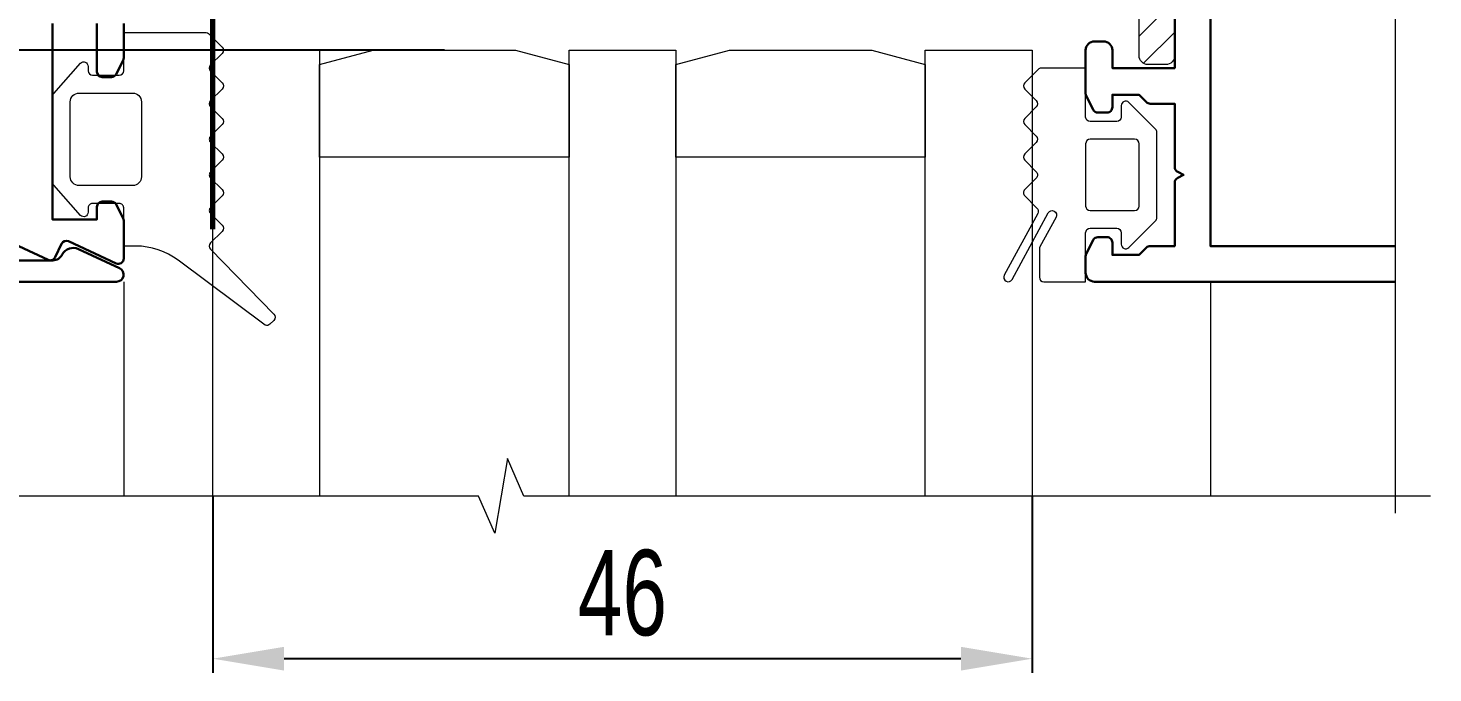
# Model space of a CAD drawing. Extents: x -37 to 8820, y -336 to 478.
# Drawn here: x 2364.63 to 2413.91, y 129.76 to 152.41 of the extents above; entities that cross this region are included whole.
import ezdxf

# ---------------------------------------------------------------- set-up
doc = ezdxf.new("R2010")
doc.units = 0
doc.header["$LTSCALE"] = 5
doc.layers.get('0').update_dxf_attribs({"linetype": 'CONTINUOUS', "lineweight": 30})
doc.layers.get('DEFPOINTS').update_dxf_attribs({"linetype": 'CONTINUOUS'})
for name, color, linetype, lineweight in [('Dimentions', 5, 'CONTINUOUS', 15), ('Glass', 5, 'CONTINUOUS', 20), ('Ал подклад', 7, 'CONTINUOUS', 20), ('Герлен', 7, 'CONTINUOUS', 60), ('Зигзаг', 1, 'CONTINUOUS', 15), ('Конструкции', 252, 'CONTINUOUS', 20), ('Уплотнители', 1, 'CONTINUOUS', 20), ('Штриховка', 1, 'CONTINUOUS', 5)]:
    doc.layers.add(name, color=color, linetype=linetype, lineweight=lineweight)
doc.styles.add('3', font='RUSS.SHX', dxfattribs={"width": 0.7, "height": 3})
doc.dimstyles.new('MX1_6', dxfattribs={"dimtxt": 3, "dimasz": 2.5, "dimexe": 0.5, "dimexo": 0, "dimgap": 0.8, "dimtad": 1, "dimlfac": 1.6, "dimdsep": 46, "dimtxsty": '3', "dimcen": 0, "dimclrd": 256, "dimclre": 256, "dimclrt": 256, "dimaunit": 1, "dimadec": 0, "dimazin": 0, "dimtfac": 1, "dimtmove": 0, "dimatfit": 1, "dimfxl": 1, "dimtvp": 1, "dimtolj": 1, "dimtzin": 0, "dimarcsym": 0})

# ---------------------------------------------------------------- blocks, each defined once
blk = doc.blocks.new('*D867')
at = {"layer": 'DEFPOINTS', "color": 0, "linetype": 'Continuous', "transparency": 16777216}
for p in [(2355.816230950658, 159.127308815315), (2352.54189740038, 151.6273088153441), (2379.231320490896, 151.6273088153442)]:
    blk.add_point(p, dxfattribs=at)
at = {"layer": 'Dimentions', "linetype": 'Continuous', "lineweight": -2, "transparency": 16777216}
for p, q in [((2355.816230950658, 159.127308815315), (2352.04189740038, 159.127308815315)), ((2352.54189740038, 156.6273088153151), (2352.54189740038, 154.1273088153441)), ((2379.231320490896, 151.6273088153442), (2352.04189740038, 151.6273088153441))]:
    blk.add_line(p, q, dxfattribs=at)
at = {"layer": 'Dimentions', "linetype": 'Continuous', "transparency": 16777216}
for points in [[(2352.125230733713, 156.6273088153151), (2352.958564067046, 156.6273088153151), (2352.54189740038, 159.127308815315)], [(2352.125230733713, 154.1273088153441), (2352.958564067046, 154.1273088153441), (2352.54189740038, 151.6273088153441)]]:
    blk.add_solid(points, dxfattribs=at)
at = {"layer": 'Dimentions', "linetype": 'Continuous', "transparency": 16777216, "insert": (2350.24189740038, 155.3773088153289), "char_height": 3, "attachment_point": 5, "rotation": 90, "style": '3'}
blk.add_mtext('\\A1;12', dxfattribs=at)
blk = doc.blocks.new('*D878')
at = {"layer": 'DEFPOINTS', "color": 0, "linetype": 'Continuous', "transparency": 16777216}
for p in [(2371.106320490904, 135.9720749738601), (2399.856320490747, 135.9720749738601), (2371.106320490904, 130.2642101676376)]:
    blk.add_point(p, dxfattribs=at)
at = {"layer": 'Dimentions', "linetype": 'Continuous', "lineweight": -2, "transparency": 16777216}
for p, q in [((2371.106320490904, 135.9720749738601), (2371.106320490904, 129.7642101676376)), ((2399.856320490747, 135.9720749738601), (2399.856320490747, 129.7642101676376)), ((2397.356320490747, 130.2642101676376), (2373.606320490904, 130.2642101676376))]:
    blk.add_line(p, q, dxfattribs=at)
at = {"layer": 'Dimentions', "linetype": 'Continuous', "transparency": 16777216}
for points in [[(2373.606320490904, 130.6808768343043), (2373.606320490904, 129.847543500971), (2371.106320490904, 130.2642101676376)], [(2397.356320490747, 130.6808768343043), (2397.356320490747, 129.847543500971), (2399.856320490747, 130.2642101676376)]]:
    blk.add_solid(points, dxfattribs=at)
at = {"layer": 'Dimentions', "linetype": 'Continuous', "transparency": 16777216, "insert": (2385.481320490825, 132.5642101676376), "char_height": 3, "attachment_point": 5, "style": '3'}
blk.add_mtext('\\A1;46', dxfattribs=at)

msp = doc.modelspace()

# ---------------------------------------------------------------- hatches: boundary and pattern name
at = {"layer": 'Штриховка'}
h = msp.add_hatch(dxfattribs=at)
h.set_pattern_fill('ANSI31', color=256, scale=6.25, style=0)
h.set_pattern_definition([(45, (-3358.299020443585, 2552.882951822164), (-0.5524271728019902, 0.5524271728019903), [])])
edge = h.paths.add_edge_path(flags=16)
edge.add_line((2384.543820485483, 155.877308815315), (2384.543820485483, 158.7371437723698))
edge.add_arc((2384.731320485484, 158.7371437723693), 0.1875000000009095, 134.9999999998035, 179.9999999998611, ccw=False)
edge.add_line((2384.598737964012, 158.8697262938428), (2384.856320485483, 159.127308815315))
edge.add_line((2384.856320485483, 159.127308815315), (2384.598737964012, 159.3848913367876))
edge.add_arc((2384.731320485484, 159.5174738582611), 0.1875000000008355, 180.0000000002779, 225.0000000001965, ccw=False)
edge.add_line((2384.543820485483, 159.5174738582602), (2384.543820485483, 162.377308815315))
edge.add_line((2384.543820485483, 162.377308815315), (2380.168820485483, 162.377308815315))
edge.add_line((2380.168820485483, 162.377308815315), (2380.168820485483, 155.877308815315))
edge.add_line((2380.168820485483, 155.877308815315), (2384.543820485483, 155.877308815315))
edge = h.paths.add_edge_path(flags=16)
edge.add_arc((2390.356320485484, 159.5174738582607), 0.1875000000011571, 180.0000000002779, 225.0000000002948, ccw=False)
edge.add_line((2390.168820485483, 159.5174738582598), (2390.168820485483, 162.377308815315))
edge.add_line((2390.168820485483, 162.377308815315), (2385.793820485483, 162.377308815315))
edge.add_line((2385.793820485483, 162.377308815315), (2385.793820485483, 155.877308815315))
edge.add_line((2385.793820485483, 155.877308815315), (2390.168820485483, 155.877308815315))
edge.add_line((2390.168820485483, 155.877308815315), (2390.168820485483, 158.7371437723693))
edge.add_arc((2390.356320485484, 158.7371437723684), 0.1875, 134.9999999997052, 179.9999999997221, ccw=False)
edge.add_line((2390.223737964012, 158.8697262938415), (2390.481320485483, 159.1273088153145))
edge.add_line((2390.481320485483, 159.1273088153145), (2390.223737964012, 159.3848913367867))
edge = h.paths.add_edge_path()
edge.add_arc((2376.222201858374, 156.7523088153168), 0.1874999999999048, 90, 153.4349488230463, ccw=False)
edge.add_line((2376.222201858374, 156.9398088153168), (2376.543820485483, 156.9398088153168))
edge.add_arc((2376.543820485483, 156.7523088153168), 0.1875, 1.389821591146756e-10, 90, ccw=False)
edge.add_line((2376.731320485483, 156.7523088153173), (2376.731320485483, 155.877308815315))
edge.add_line((2376.731320485483, 155.877308815315), (2378.918820322369, 155.877308815315))
edge.add_line((2378.918820322369, 155.877308815315), (2378.918820485483, 158.7371437723707))
edge.add_arc((2379.106320485483, 158.7371437723693), 0.1875, 134.9999999996069, 179.9999999995831, ccw=False)
edge.add_line((2378.973737964011, 158.8697262938428), (2379.231320485483, 159.127308815315))
edge.add_line((2379.231320485483, 159.127308815315), (2378.973737964011, 159.3848913367876))
edge.add_arc((2379.106320485484, 159.5174738582611), 0.1875000000008355, 180.0000000002779, 225.0000000001965, ccw=False)
edge.add_line((2378.918820485483, 159.5174738582602), (2378.918820353463, 162.377308815315))
edge.add_line((2378.918820353463, 162.377308815315), (2376.731320485483, 162.377308815315))
edge.add_line((2376.731320485483, 162.377308815315), (2376.731320485483, 161.5023088153136))
edge.add_arc((2376.543820485483, 161.5023088153132), 0.1875, -90, 1.389821591146756e-10, ccw=False)
edge.add_line((2376.543820485483, 161.3148088153132), (2376.222201858374, 161.3148088153141))
edge.add_arc((2376.222201858374, 161.5023088153141), 0.1875, 206.565051177078, 270, ccw=False)
edge.add_line((2376.054496760061, 161.4184562661578), (2375.813615387171, 161.9002190119392))
edge.add_arc((2375.981320485482, 161.9840715610955), 0.1874999999992947, 180.000000000139, 206.5650511772023, ccw=False)
edge.add_line((2375.793820485483, 161.9840715610951), (2375.793820485483, 163.5023088153132))
edge.add_line((2375.793820485483, 163.5023088153132), (2372.043820485474, 163.5023088153132))
edge.add_arc((2372.043820485474, 163.8148088153132), 0.3125, 180, 270, ccw=False)
edge.add_line((2371.731320485474, 163.8148088153132), (2371.731320485474, 164.4398088153132))
edge.add_arc((2372.043820485474, 164.4398088153132), 0.3125, 90, 180, ccw=False)
edge.add_line((2372.043820485474, 164.7523088153132), (2401.731320485474, 164.7523088153132))
edge.add_arc((2401.731320485474, 166.0023088153132), 1.25, 270, 360)
edge.add_line((2402.981320485474, 166.0023088153132), (2402.981320485474, 166.8148088153159))
edge.add_arc((2403.293820485474, 166.8148088153159), 0.3125, 90, 180, ccw=False)
edge.add_line((2403.293820485474, 167.1273088153159), (2404.543820485474, 167.1273088153159))
edge.add_arc((2404.543820485474, 166.8148088153159), 0.3125, 0, 90, ccw=False)
edge.add_line((2404.856320485474, 166.8148088153159), (2404.856320504639, 165.1898088484833))
edge.add_arc((2402.043820504639, 165.189808815315), 2.8125, -90, 6.757002779522736e-07, ccw=False)
edge.add_line((2402.043820504639, 162.377308815315), (2391.418820485483, 162.377308815315))
edge.add_line((2391.418820485483, 162.377308815315), (2391.418820485483, 160.1273088153154))
edge.add_line((2391.418820485483, 160.1273088153154), (2395.106320485483, 160.1273088153154))
edge.add_arc((2395.106320485483, 159.127308815315), 1.000000000000454, -89.99999457032482, 90, ccw=False)
edge.add_line((2395.106320580249, 158.127308815315), (2391.418820485483, 158.1273085843238))
edge.add_line((2391.418820485483, 158.1273085843238), (2391.418820485483, 155.877308815315))
edge.add_line((2391.418820485483, 155.877308815315), (2402.981320043253, 155.8773088153159))
edge.add_arc((2402.981320043253, 154.0023088153159), 1.875, 2.1522544102481334e-05, 90, ccw=False)
edge.add_line((2404.856320043252, 154.0023095196395), (2404.856321005829, 151.4398088153159))
edge.add_arc((2404.543821005829, 151.4398088153159), 0.3125, -90, 0, ccw=False)
edge.add_line((2404.543821005829, 151.1273088153159), (2403.918820814129, 151.1273088153159))
edge.add_arc((2403.918820814129, 151.4398088153159), 0.3125, 180.000018076656, 270, ccw=False)
edge.add_line((2403.606320814129, 151.439808716723), (2403.606320005664, 154.0023090125016))
edge.add_arc((2402.981320005665, 154.002308815315), 0.6250000000000311, 1.80767393037e-05, 90)
edge.add_line((2402.981320005665, 154.627308815315), (2376.106320485483, 154.627308815315))
edge.add_arc((2376.106320485483, 154.939808815315), 0.3125, 180, 270, ccw=False)
edge.add_line((2375.793820485483, 154.939808815315), (2375.793820485483, 156.2705460695349))
edge.add_arc((2375.981320485482, 156.2705460695345), 0.1874999999990905, 153.4349488227977, 179.9999999998611, ccw=False)
edge.add_line((2375.813615387171, 156.3543986186907), (2376.054496760061, 156.8361613644726))

# ---------------------------------------------------------------- linework, layer by layer
msp.add_lwpolyline([(2360.481320490916, 144.4398088153118), (2360.481320490916, 173.8148088153114, -0.4142135623731006), (2361.418820490917, 174.7523088153114), (2367.731320490916, 174.7523088153114, -0.8025848516716022), (2367.836975056352, 174.2757318685519), (2366.400299723332, 173.6057991584823, -0.4015594422234812), (2365.8272891465, 173.8003857383885, 0.279739281223065), (2365.494619071654, 174.0023088153114), (2361.231320490916, 174.0023088153114), (2361.231320490916, 144.2523088153114), (2365.494619071654, 144.2523088153114, 0.279739281223065), (2365.8272891465, 144.4542318922347, -0.4015594422234812), (2366.400299723332, 144.6488184721404), (2367.836975056352, 143.9788857620708, -0.8025848516716022), (2367.731320490916, 143.5023088153118), (2361.418820490917, 143.5023088153118, -0.4142135623731006)], format="xyb", close=True)
msp.add_lwpolyline([(2412.596449112634, 144.7523088153159), (2406.106320490917, 144.7523088153159), (2406.106320490917, 173.5023088153159), (2412.596449112634, 173.5023088153159)])
for points in [[(2412.596449112634, 143.5023088153159), (2402.043820490917, 143.5023088153159, -0.4142135623729827), (2401.731320490917, 143.8148088153159), (2401.731320490917, 144.3955460695345, -0.1164338214658029), (2401.751115392604, 144.4793986186903), (2401.991996765495, 144.9611613644713, -0.2840790438402298), (2402.159701863807, 145.0648088153159), (2402.481320490917, 145.0648088153159, -0.4142135623732223), (2402.668820490916, 144.8773088153159), (2402.668820490916, 144.4398088153159), (2403.606320490917, 144.4398088153159), (2403.863903012388, 144.6973913367881, -0.1989123673795694), (2403.996485533862, 144.752308815315), (2404.856320490917, 144.752308815315), (2404.856320490917, 146.9801774424233, -0.2840790438404208), (2404.95996794176, 147.1478825407359), (2405.168820490917, 147.2523088153141), (2404.95996794176, 147.3567350898922, -0.2840790438404208), (2404.856320490917, 147.5244401882048), (2404.856320490917, 149.752308815315), (2403.996485533862, 149.7523088153159, -0.1989123673792317), (2403.86390301239, 149.8072262938428), (2403.606320490917, 150.0648088153159), (2402.668820490916, 150.0648088153159), (2402.668820490916, 149.627308815315, -0.4142135623734946), (2402.481320490917, 149.439808815315), (2402.159701863807, 149.4398088153159, -0.2840790438401885), (2401.991996765495, 149.5434562661592), (2401.751115392604, 150.0252190119402, -0.1164338214657406), (2401.731320490917, 150.1090715610969), (2401.731320490917, 151.6273088153159, -0.4142135623731739), (2402.043820490917, 151.9398088153159), (2402.356320490917, 151.9398088153159, -0.4142135623730951), (2402.668820490916, 151.6273088153159), (2402.668820490916, 151.0023088153159), (2404.856320490917, 151.0023088153159), (2404.856320490917, 156.0023088153145)], [(2363.08957956684, 145.3133827763515), (2365.327386844632, 144.2698761052431, 0.4142135623730883), (2365.576560478777, 144.360567891236), (2365.79656826215, 144.8323761052427, -0.4142135623730147), (2366.045741896296, 144.9230678912356), (2367.714579566841, 144.1448761052431, 0.5486187866266384), (2367.981320490917, 144.3148088153123), (2367.981320490917, 145.6455460695308, 0.1164338214658533), (2367.961525589229, 145.7293986186876), (2367.720644216339, 146.2111613644686, 0.2840790438404192), (2367.552939118026, 146.3148088153123), (2367.231320490918, 146.3148088153123, 0.4142135623730951), (2367.043820490916, 146.1273088153123), (2367.043820490916, 145.6898088153123), (2365.481320490916, 145.6898088153123), (2365.481320490916, 152.5648088153123)], [(2367.043820490916, 152.5648088153123), (2367.043820490916, 150.8773088153123, 0.4142135623730951), (2367.231320490918, 150.6898088153123), (2367.552939118026, 150.6898088153123, 0.2840790438404195), (2367.720644216339, 150.793456266156), (2367.961525589229, 151.2752190119374, 0.1164338214657995), (2367.981320490917, 151.3590715610937), (2367.981320490917, 152.5648088153123)]]:
    msp.add_lwpolyline(points, format="xyb")
at = {"layer": 'Glass'}
for points in [[(2374.856320491088, 151.6273088153132), (2374.856320491257, 135.9720749738601), (2371.106320491257, 135.9720749738601), (2371.106320491088, 151.6273088153132)], [(2383.606320491049, 151.1249040796235), (2383.60632049105, 147.8773088154328), (2374.856320491145, 147.8773088153768), (2374.856320491144, 151.1249040795676), (2376.731320491144, 151.6273088153778), (2381.73132049151, 151.6273088153086)], [(2387.356320491088, 151.6273088153132), (2387.356320491257, 135.9720749738601), (2383.606320491256, 135.9720749738601), (2383.606320491088, 151.6273088153132)], [(2396.106320490919, 151.1249040795007), (2396.106320490921, 147.8773088153082), (2387.356320491051, 147.8773088152541), (2387.356320491048, 151.1249040794448), (2389.231320490325, 151.6273088152513), (2394.23132049092, 151.6273088153077)], [(2399.856320490917, 151.6273088153132), (2399.856320491085, 135.9720749738601), (2396.106320491086, 135.9720749738601), (2396.106320490916, 151.6273088153132)]]:
    msp.add_lwpolyline(points, close=True, dxfattribs=at)
at = {"layer": 'Ал подклад', "color": 0}
msp.add_lwpolyline([(2404.856320043252, 154.0023095196395), (2404.856321005829, 151.4398088153159, -0.4142135623729619), (2404.543821005829, 151.1273088153159), (2403.918820814129, 151.1273088153159, -0.4142134699657717), (2403.606320814129, 151.439808716723), (2403.606320005664, 154.0023090125016, 0.4142134699657963)], format="xyb", dxfattribs=at)
at = {"layer": 'Герлен', "ltscale": 2, "const_width": 0.1875}
msp.add_lwpolyline([(2371.106320491016, 145.3436097306978), (2371.106320491111, 153.811672165453), (2370.481320490917, 156.0692177757685), (2370.481320490917, 162.3192177757694), (2371.106320491111, 164.4429454651765), (2371.106320491018, 172.8885851648986)], dxfattribs=at)
at = {"layer": 'Зигзаг'}
for points in [[(2412.596449112635, 135.3700591458421), (2412.596449112635, 154.9314220907483), (2413.914345543816, 155.5122720615434), (2411.301645711051, 155.9479095396402), (2412.596449112635, 156.5304064868435), (2412.596449112635, 182.9665751408849)], [(2413.825087247997, 135.9720749738587), (2382.024369119317, 135.9720749738587), (2381.443519148521, 137.2899714050393), (2381.007881670425, 134.6772715722738), (2380.425384723221, 135.9720749738587), (2355.869181842564, 135.9720749738587)]]:
    msp.add_lwpolyline(points, dxfattribs=at)
at = {"layer": 'Конструкции'}
for p, q in [((2367.98132049092, 143.5023088153145), (2367.98132049092, 135.972074973861)), ((2406.106320490916, 143.5023088153154), (2406.106320490916, 135.972074973856))]:
    msp.add_line(p, q, dxfattribs=at)
at = {"layer": 'Уплотнители'}
for points in [[(2366.731320490917, 150.9085588153113, 0.4142135623730951), (2366.887570490916, 150.7523088153114), (2367.825070490916, 150.7523088153114, 0.4142135623730951), (2367.981320490917, 150.9085588153113), (2367.981320490917, 152.2523088153118), (2370.869264664577, 152.2523088153118, -0.1989123673352304), (2370.95765301221, 152.2156971629749), (2371.435555925478, 151.7377942498717, -0.4142135619067565), (2371.435555925654, 151.5168233809274), (2371.031526794245, 151.1127942480573, 0.4142135619062034), (2371.03152679407, 150.891823379113), (2371.435555925474, 150.4877942480573, -0.4142135619112647), (2371.435555925651, 150.2668233791103), (2371.031526794231, 149.8627942480573, 0.4142135618642688), (2371.031526794038, 149.6418233791285), (2371.435555925328, 149.2377942480573, -0.4142135623019409), (2371.435555925354, 149.0168233789634), (2371.031526794671, 148.6127942498717, 0.4142135630358015), (2371.031526794922, 148.3918233805009), (2371.435555925302, 147.9877942522, -0.4142135623730951), (2371.435555925302, 147.7668233830793), (2371.031526794047, 147.3627942497166, 0.4142135624637165), (2371.031526794582, 147.1418233805618), (2371.435555925302, 146.7377942522, -0.4142135623730958), (2371.435555925302, 146.5168233830793), (2371.031526793907, 146.1127942492842, 0.4142135625653189), (2371.031526794479, 145.8918233800912), (2371.435555925302, 145.4877942522, -0.4142135623730951), (2371.435555925302, 145.2668233830793), (2371.031526793976, 144.8627942496216, 0.4142135618530923), (2371.031526794278, 144.6418233806969), (2373.245835056357, 142.3627942522, -0.4142135623730951), (2373.245835056357, 142.1418233830793), (2373.114512650556, 142.0105009757651, -0.2925382143430558), (2372.950010753042, 141.9743702976868), (2369.896816668692, 144.2551694099677, 0.1617877531424436), (2368.400638391087, 144.7523088153118), (2367.981320490917, 144.7523088153118), (2367.981320490917, 146.0960588153113, 0.4142135623730948), (2367.825070490916, 146.2523088153114), (2366.887570490916, 146.2523088153114, 0.4142135623730951), (2366.731320490917, 146.0960588153113), (2366.731320490917, 145.9398088153114, -0.6685866648355444), (2366.464460484596, 145.8294480931247), (2365.526960484596, 146.8940657294627, -0.1986191920077149), (2365.481320490916, 147.0044264516498), (2365.481320490916, 150.0001911789729, -0.1986191920077149), (2365.526960484596, 150.11055190116), (2366.464460484596, 151.1751695374985, -0.668586664835515), (2366.731320490917, 151.0648088153114)], [(2400.692181929709, 145.7715498158334), (2400.125229777739, 144.7265000442678, 0.1249127075951274), (2400.106320490916, 144.6519910447853), (2400.106320490916, 143.6585588153159, 0.4142135623730951), (2400.262570490916, 143.5023088153159), (2401.731320490917, 143.5023088153159), (2401.731320490917, 145.2210588153159, -0.4142135623730951), (2401.887570490917, 145.3773088153159), (2402.825070490917, 145.3773088153159, -0.4142135623730951), (2402.981320490916, 145.2210588153159), (2402.981320490916, 144.8148088153159, 0.6685866648355308), (2403.248180497238, 144.7044480931288), (2404.185680497237, 145.6440657294672, 0.1986191920077108), (2404.231320490917, 145.7544264516543), (2404.231320490917, 148.750191178977, 0.1986191920077108), (2404.185680497237, 148.8605519011646), (2403.248180497238, 149.800169537503, 0.6685866648355308), (2402.981320490916, 149.6898088153155), (2402.981320490916, 149.2835588153159, -0.4142135623730951), (2402.825070490917, 149.1273088153159), (2401.887570490917, 149.1273088153159, -0.4142135623730951), (2401.731320490917, 149.2835588153159), (2401.731320490917, 151.0023088153159), (2400.171041360021, 151.0023088153159, 0.1989123673352296), (2400.06055592548, 150.9565442498954), (2399.591805925302, 150.4877942498763, 0.4142135619067498), (2399.591805925125, 150.2668233809311), (2399.995835056534, 149.8627942480614, -0.4142135619062114), (2399.995835056708, 149.6418233791166), (2399.591805925303, 149.2377942480614, 0.4142135619112548), (2399.591805925128, 149.0168233791148), (2399.995835056548, 148.6127942480614, -0.4142135618642613), (2399.995835056739, 148.3918233791325), (2399.591805925449, 147.9877942480614, 0.4142135623019411), (2399.591805925423, 147.7668233789679), (2399.995835056106, 147.3627942498763, -0.4142135630358024), (2399.995835055857, 147.1418233805054), (2399.591805925476, 146.7377942522046, 0.4142135623730951), (2399.591805925476, 146.5168233830838), (2400.023846585201, 146.0847827214031, -0.3320760628224876), (2400.050701863569, 145.8997882876099), (2398.875229777739, 143.7330678147989, 0.9999999999999749), (2399.149911204094, 143.5840498158334), (2400.417500503353, 145.9205678147989, -0.9999999999999705)], [(2366.106320490917, 147.1898088153114), (2366.106320490917, 149.8148088153113, -0.4142135623730951), (2366.418820490917, 150.1273088153113), (2368.293820490916, 150.1273088153113, -0.4142135623730951), (2368.606320490917, 149.8148088153113), (2368.606320490917, 147.1898088153114, -0.4142135623730951), (2368.293820490916, 146.8773088153113), (2366.418820490917, 146.8773088153113, -0.4142135623730951)], [(2403.606320490917, 146.1585588153145), (2403.606320490917, 148.3460588153145, 0.4142135623730951), (2403.450070490916, 148.5023088153145), (2401.887570490917, 148.5023088153145, 0.4142135623730951), (2401.731320490917, 148.3460588153145), (2401.731320490917, 146.1585588153145, 0.4142135623730951), (2401.887570490917, 146.0023088153145), (2403.450070490916, 146.0023088153145, 0.4142135623730951)]]:
    msp.add_lwpolyline(points, format="xyb", close=True, dxfattribs=at)

# ---------------------------------------------------------------- dimensions: what is measured, and where the dimension line sits
at = {"layer": 'Dimentions', "linetype": 'Continuous'}
dim = msp.add_linear_dim(base=(2352.54189740038, 151.6273088153441), p1=(2355.816230950657, 159.127308815315), p2=(2379.231320490895, 151.6273088153441), angle=90, dimstyle='MX1_6', dxfattribs=at)
dim.commit()
dim.dimension.update_dxf_attribs({"geometry": '*D867', "text_midpoint": (2350.24189740038, 155.3773088153289)})
dim = msp.add_linear_dim(base=(2371.106320490904, 130.2642101676376), p1=(2399.856320490747, 135.9720749738601), p2=(2371.106320490904, 135.9720749738601), dimstyle='MX1_6', dxfattribs=at)
dim.commit()
dim.dimension.update_dxf_attribs({"geometry": '*D878', "text_midpoint": (2385.481320490825, 132.5642101676376)})

doc.saveas('drawing.dxf')
